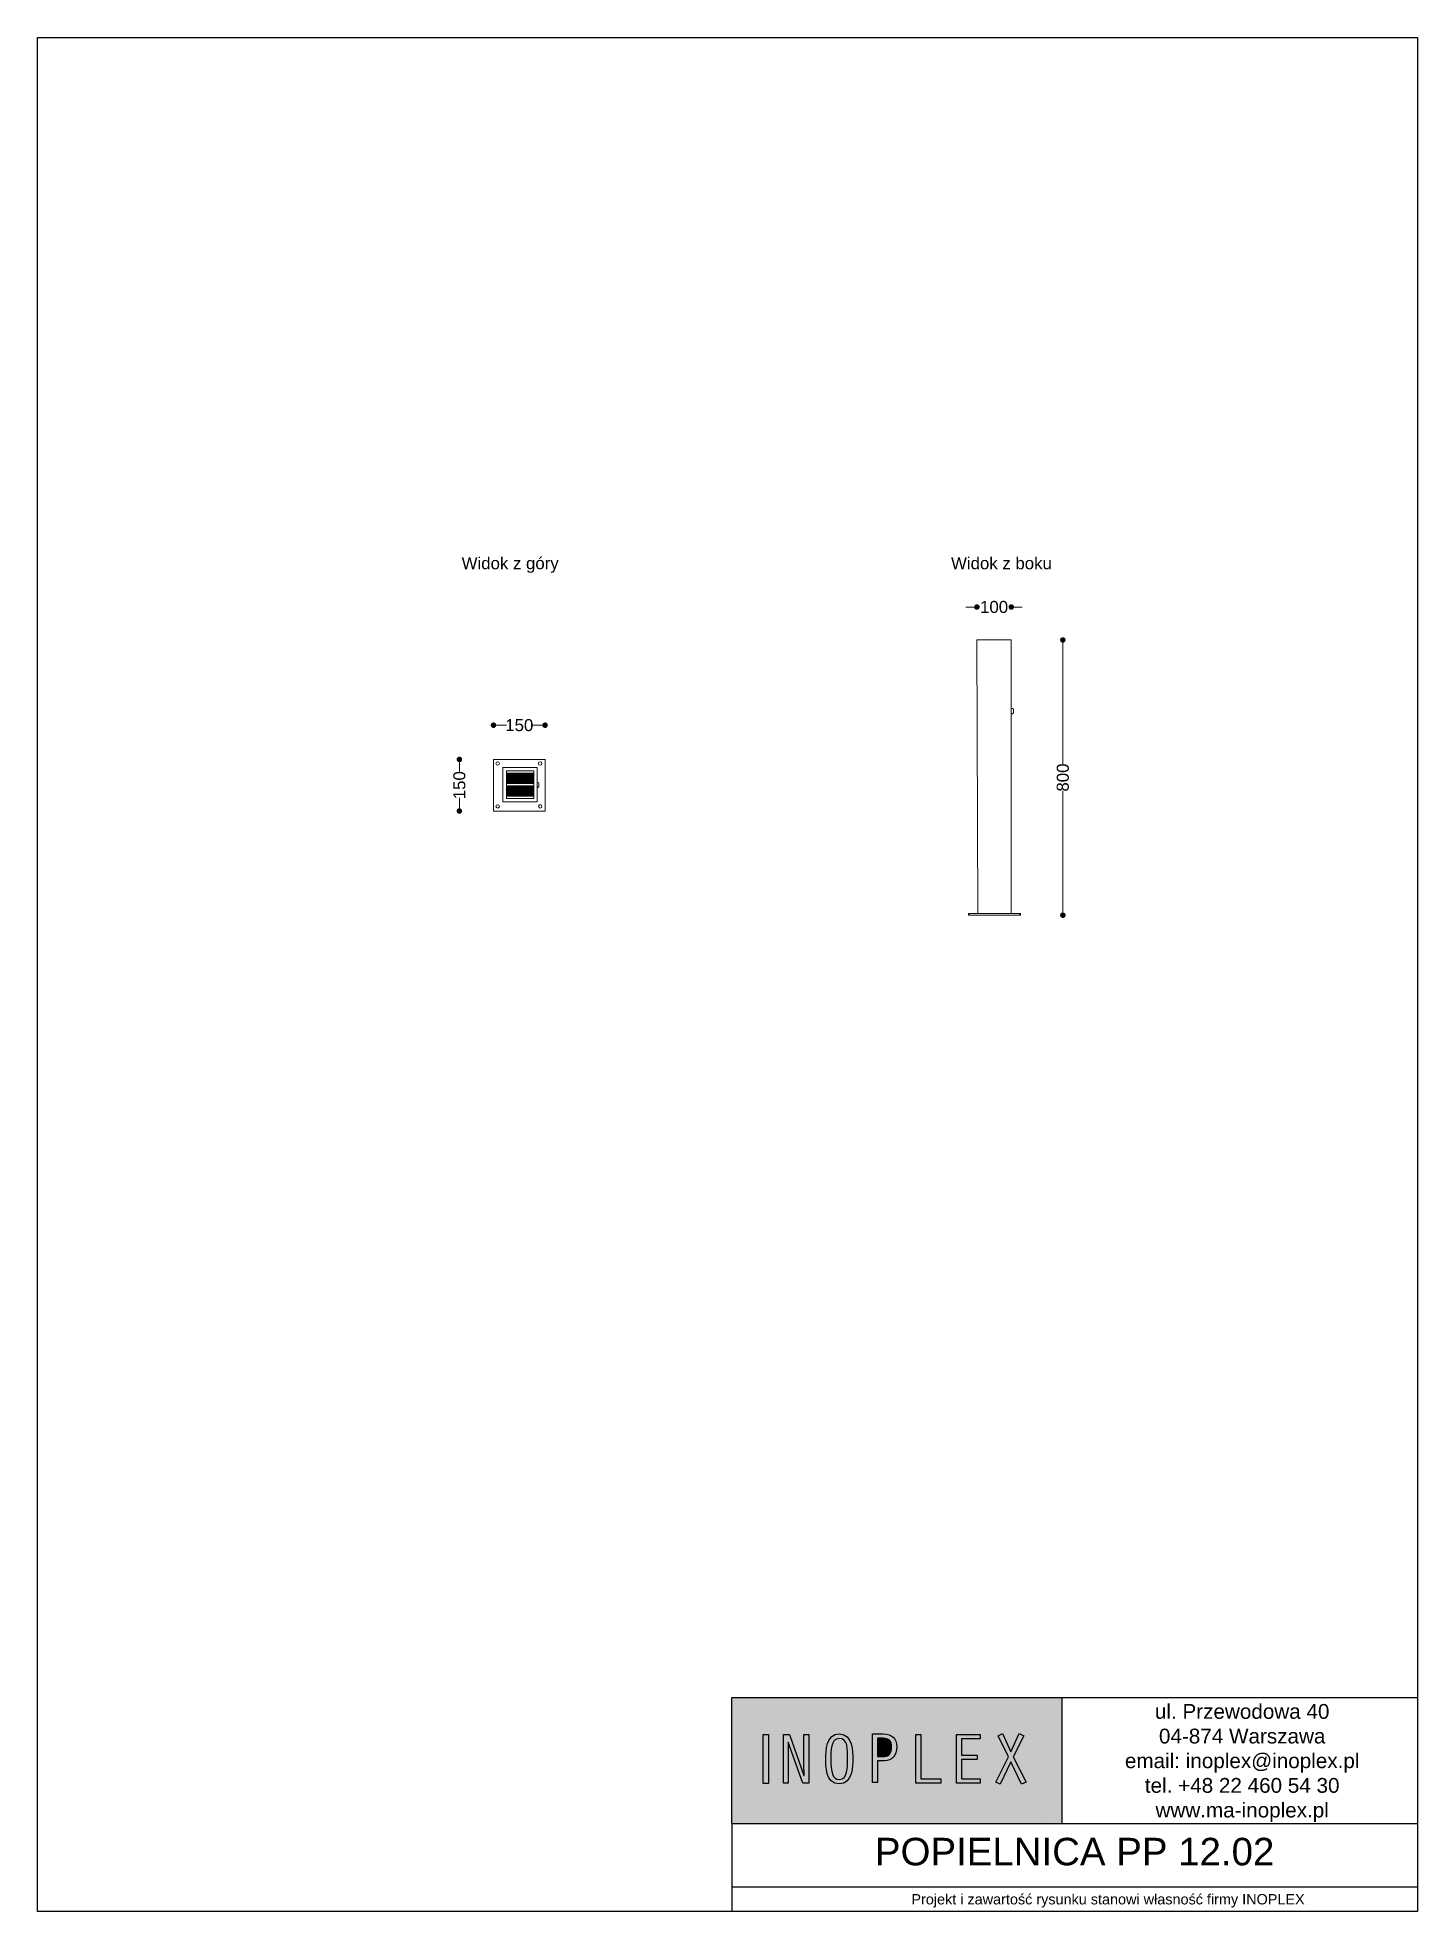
# Model space of a CAD drawing. Header units: millimetres. Extents: x 0 to 4013, y 0 to 5448.
import ezdxf

# ---------------------------------------------------------------- set-up
doc = ezdxf.new("R2010")
doc.units = ezdxf.units.MM
doc.header["$LTSCALE"] = 4
doc.layers.add('Krawędzie widoczneARTUR', color=7, linetype='Continuous', lineweight=13)
doc.layers.add('LAYER_1', color=7, linetype='Continuous')
doc.styles.get("Standard").update_dxf_attribs({"font": 'arial.ttf'})
doc.dimstyles.new('MATEUSZ', dxfattribs={"dimtxt": 35, "dimasz": 16, "dimexe": 0.18, "dimexo": 0.0625, "dimgap": 0.09, "dimtad": 0, "dimdec": 0, "dimdsep": 46, "dimtxsty": 'Standard', "dimblk": 'DOT', "dimcen": 0.09, "dimse1": 1, "dimse2": 1, "dimadec": 0, "dimazin": 0, "dimtfac": 1, "dimtdec": 0, "dimtofl": 0, "dimtmove": 0, "dimatfit": 3, "dimfxl": 1, "dimtolj": 1, "dimtzin": 0, "dimlwd": 9, "dimlwe": 9, "dimarcsym": 0})

# ---------------------------------------------------------------- blocks, each defined once
blk = doc.blocks.new('_Dot')
at = {"color": 0, "linetype": 'ByBlock', "lineweight": -2}
blk.add_line((-0.5, 0), (-1, 0), dxfattribs=at)
at = {"color": 0, "linetype": 'ByBlock', "const_width": 0.5}
blk.add_lwpolyline([(-0.25, 0, 1), (0.25, 0, 1)], format="xyb", close=True, dxfattribs=at)
blk = doc.blocks.new('*D18')
at = {"layer": 'Defpoints', "color": 0, "transparency": 16777216}
for p in [(2831.7, 3792), (2731.7, 3696.3), (2831.7, 3696.3)]:
    blk.add_point(p, dxfattribs=at)
at = {"layer": 'Krawędzie widoczneARTUR', "color": 0, "lineweight": 9, "transparency": 16777216}
for p, q in [((2715.7, 3792), (2699.7, 3792)), ((2847.7, 3792), (2863.7, 3792))]:
    blk.add_line(p, q, dxfattribs=at)
at = {"layer": 'Krawędzie widoczneARTUR', "color": 0, "lineweight": 9, "transparency": 16777216, "xscale": 16, "yscale": 16, "zscale": 16}
blk.add_blockref('_Dot', (2731.7, 3792), dxfattribs=at)
at = {"layer": 'Krawędzie widoczneARTUR', "color": 0, "lineweight": 9, "transparency": 16777216, "xscale": 16, "yscale": 16, "zscale": 16, "rotation": 180}
blk.add_blockref('_Dot', (2831.7, 3792), dxfattribs=at)
at = {"layer": 'Krawędzie widoczneARTUR', "color": 0, "transparency": 16777216, "insert": (2781.7, 3792), "char_height": 35, "attachment_point": 5}
blk.add_mtext('\\A1;100', dxfattribs=at)
blk = doc.blocks.new('*D19')
at = {"layer": 'Defpoints', "color": 0, "transparency": 16777216}
for p in [(2831.7, 3696.3), (2831.7, 2896.3), (2981.6, 2896.3)]:
    blk.add_point(p, dxfattribs=at)
at = {"layer": 'Krawędzie widoczneARTUR', "color": 0, "lineweight": 9, "transparency": 16777216}
for p, q in [((2981.6, 3680.3), (2981.6, 3335)), ((2981.6, 2912.3), (2981.6, 3257.6))]:
    blk.add_line(p, q, dxfattribs=at)
at = {"layer": 'Krawędzie widoczneARTUR', "color": 0, "lineweight": 9, "transparency": 16777216, "xscale": 16, "yscale": 16, "zscale": 16}
for p, rotation in [((2981.6, 3696.3), 90), ((2981.6, 2896.3), 270)]:
    blk.add_blockref('_Dot', p, dxfattribs=dict(at, rotation=rotation))
at = {"layer": 'Krawędzie widoczneARTUR', "color": 0, "transparency": 16777216, "insert": (2981.6, 3296.3), "char_height": 35, "attachment_point": 5, "rotation": 90}
blk.add_mtext('\\A1;800', dxfattribs=at)
blk = doc.blocks.new('*D20')
at = {"layer": 'Defpoints', "color": 0, "transparency": 16777216}
for p in [(1476, 3448.5), (1326, 3349), (1476, 3349)]:
    blk.add_point(p, dxfattribs=at)
at = {"layer": 'Krawędzie widoczneARTUR', "color": 0, "lineweight": 9, "transparency": 16777216}
for p, q in [((1342, 3448.5), (1363.9, 3448.5)), ((1460, 3448.5), (1438, 3448.5))]:
    blk.add_line(p, q, dxfattribs=at)
at = {"layer": 'Krawędzie widoczneARTUR', "color": 0, "lineweight": 9, "transparency": 16777216, "xscale": 16, "yscale": 16, "zscale": 16, "rotation": 180}
blk.add_blockref('_Dot', (1326, 3448.5), dxfattribs=at)
at = {"layer": 'Krawędzie widoczneARTUR', "color": 0, "lineweight": 9, "transparency": 16777216, "xscale": 16, "yscale": 16, "zscale": 16}
blk.add_blockref('_Dot', (1476, 3448.5), dxfattribs=at)
at = {"layer": 'Krawędzie widoczneARTUR', "color": 0, "transparency": 16777216, "insert": (1401, 3448.5), "char_height": 35, "attachment_point": 5}
blk.add_mtext('\\A1;150', dxfattribs=at)
blk = doc.blocks.new('*D21')
at = {"layer": 'Defpoints', "color": 0, "transparency": 16777216}
for p in [(1226.9, 3349), (1326, 3349), (1326, 3199)]:
    blk.add_point(p, dxfattribs=at)
at = {"layer": 'Krawędzie widoczneARTUR', "color": 0, "lineweight": 9, "transparency": 16777216}
for p, q in [((1226.9, 3333), (1226.9, 3311.1)), ((1226.9, 3215), (1226.9, 3237))]:
    blk.add_line(p, q, dxfattribs=at)
at = {"layer": 'Krawędzie widoczneARTUR', "color": 0, "lineweight": 9, "transparency": 16777216, "xscale": 16, "yscale": 16, "zscale": 16}
for p, rotation in [((1226.9, 3349), 90), ((1226.9, 3199), 270)]:
    blk.add_blockref('_Dot', p, dxfattribs=dict(at, rotation=rotation))
at = {"layer": 'Krawędzie widoczneARTUR', "color": 0, "transparency": 16777216, "insert": (1226.9, 3274), "char_height": 35, "attachment_point": 5, "rotation": 90}
blk.add_mtext('\\A1;150', dxfattribs=at)

msp = doc.modelspace()

# ---------------------------------------------------------------- hatches: boundary and pattern name
h = msp.add_hatch(color=255)
h.dxf.hatch_style = 1
h.paths.add_polyline_path([(2979.1, 621.8), (2019.1, 621.8), (2019.1, 257.2), (2019.1, 255.4), (2979.1, 255.4)])
h.paths.add_polyline_path([(2948.9, 532.1), (2948.9, 349.9), (2928.6, 349.9), (2928.6, 273), (2033.9, 273), (2033.9, 605), (2928.6, 605), (2928.6, 532.1)], flags=16)
h = msp.add_hatch(color=250)
h.dxf.hatch_style = 1
h.paths.add_polyline_path([(2928.6, 349.9), (2396.2, 349.9), (2396.2, 532.1), (2928.6, 532.1), (2928.6, 605), (2033.9, 605), (2033.9, 273), (2928.6, 273)])
edge = h.paths.add_edge_path(flags=16)
edge.add_spline(control_points=[(2370.8, 443.7), (2370.8, 425.9), (2371.4, 370.8), (2331.4, 370.8)], knot_values=[0, 0, 0, 0, 1, 1, 1, 1], degree=3, periodic=0)
edge.add_spline(control_points=[(2331.4, 370.8), (2291.1, 370.8), (2292.1, 425.5), (2292.1, 443.7)], knot_values=[0, 0, 0, 0, 1, 1, 1, 1], degree=3, periodic=0)
edge.add_spline(control_points=[(2292.1, 443.7), (2292.1, 467.1), (2293.6, 516.4), (2331.4, 516.4)], knot_values=[0, 0, 0, 0, 1, 1, 1, 1], degree=3, periodic=0)
edge.add_spline(control_points=[(2331.4, 516.4), (2371.4, 516.4), (2370.8, 462.5), (2370.8, 443.7)], knot_values=[0, 0, 0, 0, 1, 1, 1, 1], degree=3, periodic=0)
edge = h.paths.add_edge_path(flags=0)
edge.add_spline(control_points=[(2355.9, 443.7), (2355.9, 419.1), (2356.1, 384.2), (2331.4, 384.2)], knot_values=[0, 0, 0, 0, 1, 1, 1, 1], degree=3, periodic=0)
edge.add_spline(control_points=[(2331.4, 384.2), (2311.5, 384.2), (2307, 405.5), (2307, 443.7)], knot_values=[0, 0, 0, 0, 1, 1, 1, 1], degree=3, periodic=0)
edge.add_spline(control_points=[(2307, 443.7), (2307, 464.6), (2306.4, 503.1), (2331.4, 503.1)], knot_values=[0, 0, 0, 0, 1, 1, 1, 1], degree=3, periodic=0)
edge.add_spline(control_points=[(2331.4, 503.1), (2356.5, 503.1), (2355.9, 470.5), (2355.9, 443.7)], knot_values=[0, 0, 0, 0, 1, 1, 1, 1], degree=3, periodic=0)
h.paths.add_polyline_path([(2242.9, 372.8), (2225.1, 372.8), (2183, 492.2), (2182.5, 491.8), (2183.2, 459.7), (2183.2, 372.8), (2168.9, 372.8), (2168.9, 514.5), (2186.8, 514.5), (2228.9, 395.3), (2229.3, 395.7), (2228.7, 427.4), (2228.7, 514.5), (2242.9, 514.5)], flags=16)
h.paths.add_polyline_path([(2125.5, 372.2), (2110, 372.2), (2110, 514.9), (2125.5, 514.9)], flags=16)
edge = h.paths.add_edge_path(flags=0)
edge.add_spline(control_points=[(2355.9, 443.7), (2355.9, 470.5), (2356.5, 503.1), (2331.4, 503.1)], knot_values=[0, 0, 0, 0, 1, 1, 1, 1], degree=3, periodic=0)
edge.add_spline(control_points=[(2331.4, 503.1), (2306.4, 503.1), (2307, 464.6), (2307, 443.7)], knot_values=[0, 0, 0, 0, 1, 1, 1, 1], degree=3, periodic=0)
edge.add_spline(control_points=[(2307, 443.7), (2307, 405.5), (2311.5, 384.2), (2331.4, 384.2)], knot_values=[0, 0, 0, 0, 1, 1, 1, 1], degree=3, periodic=0)
edge.add_spline(control_points=[(2331.4, 384.2), (2356.1, 384.2), (2355.9, 419.1), (2355.9, 443.7)], knot_values=[0, 0, 0, 0, 1, 1, 1, 1], degree=3, periodic=0)
h = msp.add_hatch(color=255)
h.dxf.hatch_style = 1
h.paths.add_polyline_path([(2125.5, 514.9), (2110, 514.9), (2110, 372.2), (2125.5, 372.2)])
h.paths.add_polyline_path([(2225.1, 372.8), (2242.9, 372.8), (2242.9, 514.5), (2228.7, 514.5), (2228.7, 427.4), (2229.3, 394), (2186.8, 514.5), (2168.9, 514.5), (2168.9, 372.8), (2183.2, 372.8), (2183.2, 459.7), (2182.5, 493.5)])
edge = h.paths.add_edge_path()
edge.add_spline(control_points=[(2331.4, 516.4), (2293.6, 516.4), (2292.1, 467.1), (2292.1, 443.7)], knot_values=[0, 0, 0, 0, 1, 1, 1, 1], degree=3, periodic=0)
edge.add_spline(control_points=[(2292.1, 443.7), (2292.1, 425.5), (2291.1, 370.8), (2331.4, 370.8)], knot_values=[0, 0, 0, 0, 1, 1, 1, 1], degree=3, periodic=0)
edge.add_spline(control_points=[(2331.4, 370.8), (2371.4, 370.8), (2370.8, 425.9), (2370.8, 443.7)], knot_values=[0, 0, 0, 0, 1, 1, 1, 1], degree=3, periodic=0)
edge.add_spline(control_points=[(2370.8, 443.7), (2370.8, 462.5), (2371.4, 516.4), (2331.4, 516.4)], knot_values=[0, 0, 0, 0, 1, 1, 1, 1], degree=3, periodic=0)
edge = h.paths.add_edge_path(flags=16)
edge.add_spline(control_points=[(2307, 443.7), (2307, 464.6), (2306.4, 503.1), (2331.4, 503.1)], knot_values=[0, 0, 0, 0, 1, 1, 1, 1], degree=3, periodic=0)
edge.add_spline(control_points=[(2331.4, 503.1), (2356.5, 503.1), (2355.9, 470.5), (2355.9, 443.7)], knot_values=[0, 0, 0, 0, 1, 1, 1, 1], degree=3, periodic=0)
edge.add_spline(control_points=[(2355.9, 443.7), (2355.9, 419.1), (2356.1, 384.2), (2331.4, 384.2)], knot_values=[0, 0, 0, 0, 1, 1, 1, 1], degree=3, periodic=0)
edge.add_spline(control_points=[(2331.4, 384.2), (2311.5, 384.2), (2307, 405.5), (2307, 443.7)], knot_values=[0, 0, 0, 0, 1, 1, 1, 1], degree=3, periodic=0)
edge = h.paths.add_edge_path()
edge.add_line((2428.6, 374.8), (2442.9, 374.8))
edge.add_line((2442.9, 374.8), (2442.9, 437.9))
edge.add_line((2442.9, 437.9), (2464.1, 437.9))
edge.add_spline(control_points=[(2464.1, 437.9), (2483.7, 437.9), (2498.6, 452.6), (2498.6, 478.9)], knot_values=[0, 0, 0, 0, 1, 1, 1, 1], degree=3, periodic=0)
edge.add_spline(control_points=[(2498.6, 478.9), (2498.6, 503.2), (2484.5, 516.6), (2459.4, 516.6)], knot_values=[0, 0, 0, 0, 1, 1, 1, 1], degree=3, periodic=0)
edge.add_line((2459.4, 516.6), (2428.6, 516.6))
edge.add_line((2428.6, 516.6), (2428.6, 374.8))
edge = h.paths.add_edge_path(flags=16)
edge.add_line((2442.9, 503.8), (2463.7, 503.8))
edge.add_spline(control_points=[(2459.2, 503.8), (2474.5, 503.8), (2483.7, 496.4), (2483.7, 478.9)], knot_values=[0, 0, 0, 0, 1, 1, 1, 1], degree=3, periodic=0)
edge.add_spline(control_points=[(2483.7, 478.9), (2483.7, 461.1), (2476, 451.1), (2462.8, 450.9)], knot_values=[0, 0, 0, 0, 1, 1, 1, 1], degree=3, periodic=0)
edge.add_line((2462.8, 450.9), (2442.9, 450.7))
edge.add_line((2442.9, 450.7), (2442.9, 503.8))
h.paths.add_polyline_path([(2554.6, 372.8), (2627.1, 372.8), (2627.1, 385.5), (2568.9, 385.5), (2568.9, 514.5), (2554.6, 514.5)])
h.paths.add_polyline_path([(2686.8, 501.8), (2741.6, 501.8), (2741.6, 514.5), (2672.5, 514.5), (2672.5, 372.8), (2741.6, 372.8), (2741.6, 385.5), (2686.8, 385.5), (2686.8, 442.3), (2732, 442.3), (2732, 455), (2686.8, 455)])
h.paths.add_polyline_path([(2867.9, 510.7), (2854.7, 517.3), (2830.5, 464.4), (2806.3, 517.3), (2793.1, 510.7), (2823.5, 449.9), (2786.5, 375.9), (2799.2, 370), (2830.7, 434.8), (2861.7, 370), (2874.5, 375.9), (2837.5, 449.9)])
h = msp.add_hatch(color=250)
h.dxf.hatch_style = 1
edge = h.paths.add_edge_path()
edge.add_spline(control_points=[(2331.4, 503.1), (2306.4, 503.1), (2307, 464.6), (2307, 443.7)], knot_values=[0, 0, 0, 0, 1, 1, 1, 1], degree=3, periodic=0)
edge.add_spline(control_points=[(2307, 443.7), (2307, 405.5), (2311.5, 384.2), (2331.4, 384.2)], knot_values=[0, 0, 0, 0, 1, 1, 1, 1], degree=3, periodic=0)
edge.add_spline(control_points=[(2331.4, 384.2), (2356.1, 384.2), (2355.9, 419.1), (2355.9, 443.7)], knot_values=[0, 0, 0, 0, 1, 1, 1, 1], degree=3, periodic=0)
edge.add_spline(control_points=[(2355.9, 443.7), (2355.9, 470.5), (2356.5, 503.1), (2331.4, 503.1)], knot_values=[0, 0, 0, 0, 1, 1, 1, 1], degree=3, periodic=0)
at = {"true_color": 0x7bad3e}
h = msp.add_hatch(color=75, dxfattribs=at)
h.dxf.hatch_style = 1
h.paths.add_polyline_path([(2948.9, 532.1), (2396.2, 532.1), (2396.2, 349.9), (2948.9, 349.9)])
h.paths.add_polyline_path([(2874.5, 375.9), (2861.7, 370), (2830.7, 434.8), (2799.2, 370), (2786.5, 375.9), (2823.5, 449.9), (2793.1, 510.7), (2806.3, 517.3), (2830.5, 464.4), (2854.7, 517.3), (2867.9, 510.7), (2837.5, 449.9)], flags=16)
h.paths.add_polyline_path([(2741.6, 385.5), (2741.6, 372.8), (2672.5, 372.8), (2672.5, 514.5), (2741.6, 514.5), (2741.6, 501.8), (2686.8, 501.8), (2686.8, 455), (2732, 455), (2732, 442.3), (2686.8, 442.3), (2686.8, 385.5)], flags=16)
h.paths.add_polyline_path([(2627.1, 385.5), (2627.1, 372.8), (2554.6, 372.8), (2554.6, 514.5), (2568.9, 514.5), (2568.9, 385.5)], flags=16)
edge = h.paths.add_edge_path(flags=16)
edge.add_spline(control_points=[(2498.6, 478.9), (2498.6, 452.6), (2483.7, 437.9), (2464.1, 437.9)], knot_values=[0, 0, 0, 0, 1, 1, 1, 1], degree=3, periodic=0)
edge.add_line((2464.1, 437.9), (2442.9, 437.9))
edge.add_line((2442.9, 437.9), (2442.9, 374.8))
edge.add_line((2442.9, 374.8), (2428.6, 374.8))
edge.add_line((2428.6, 374.8), (2428.6, 516.6))
edge.add_line((2428.6, 516.6), (2459.4, 516.6))
edge.add_spline(control_points=[(2459.4, 516.6), (2484.5, 516.6), (2498.6, 503.2), (2498.6, 478.9)], knot_values=[0, 0, 0, 0, 1, 1, 1, 1], degree=3, periodic=0)
edge = h.paths.add_edge_path(flags=0)
edge.add_spline(control_points=[(2483.7, 478.9), (2483.7, 461.1), (2476, 451.1), (2462.8, 450.9)], knot_values=[0, 0, 0, 0, 1, 1, 1, 1], degree=3, periodic=0)
edge.add_line((2462.8, 450.9), (2442.9, 450.7))
edge.add_line((2442.9, 450.7), (2442.9, 503.8))
edge.add_line((2442.9, 503.8), (2459.2, 503.8))
edge.add_spline(control_points=[(2459.2, 503.8), (2474.5, 503.8), (2483.7, 496.4), (2483.7, 478.9)], knot_values=[0, 0, 0, 0, 1, 1, 1, 1], degree=3, periodic=0)
edge = h.paths.add_edge_path(flags=0)
edge.add_spline(control_points=[(2462.8, 450.9), (2476, 451.1), (2483.7, 461.1), (2483.7, 478.9)], knot_values=[0, 0, 0, 0, 1, 1, 1, 1], degree=3, periodic=0)
edge.add_spline(control_points=[(2483.7, 478.9), (2483.7, 496.4), (2474.5, 503.8), (2459.2, 503.8)], knot_values=[0, 0, 0, 0, 1, 1, 1, 1], degree=3, periodic=0)
edge.add_line((2459.2, 503.8), (2442.9, 503.8))
edge.add_line((2442.9, 503.8), (2442.9, 450.7))
edge.add_line((2442.9, 450.7), (2462.8, 450.9))
h = msp.add_hatch(color=255)
h.dxf.hatch_style = 1
edge = h.paths.add_edge_path()
edge.add_line((2428.6, 374.8), (2442.9, 374.8))
edge.add_line((2442.9, 374.8), (2442.9, 437.9))
edge.add_line((2442.9, 437.9), (2464.1, 437.9))
edge.add_spline(control_points=[(2464.1, 437.9), (2483.7, 437.9), (2498.6, 452.6), (2498.6, 478.9)], knot_values=[0, 0, 0, 0, 1, 1, 1, 1], degree=3, periodic=0)
edge.add_spline(control_points=[(2498.6, 478.9), (2498.6, 503.2), (2484.5, 516.6), (2459.4, 516.6)], knot_values=[0, 0, 0, 0, 1, 1, 1, 1], degree=3, periodic=0)
edge.add_line((2459.4, 516.6), (2428.6, 516.6))
edge.add_line((2428.6, 516.6), (2428.6, 374.8))
edge = h.paths.add_edge_path(flags=16)
edge.add_line((2442.9, 450.7), (2442.9, 503.8))
edge.add_line((2442.9, 503.8), (2469.7, 503.8))
edge.add_spline(control_points=[(2459.2, 503.8), (2474.5, 503.8), (2483.7, 496.4), (2483.7, 478.9)], knot_values=[0, 0, 0, 0, 1, 1, 1, 1], degree=3, periodic=0)
edge.add_spline(control_points=[(2483.7, 478.9), (2483.7, 461.1), (2476, 451.1), (2462.8, 450.9)], knot_values=[0, 0, 0, 0, 1, 1, 1, 1], degree=3, periodic=0)
edge.add_line((2462.8, 450.9), (2442.9, 450.7))
h = msp.add_hatch(color=75, dxfattribs=at)
h.dxf.hatch_style = 1
edge = h.paths.add_edge_path()
edge.add_line((2442.9, 450.7), (2462.8, 450.9))
edge.add_spline(control_points=[(2462.8, 450.9), (2476, 451.1), (2483.7, 461.1), (2483.7, 478.9)], knot_values=[0, 0, 0, 0, 1, 1, 1, 1], degree=3, periodic=0)
edge.add_spline(control_points=[(2483.7, 478.9), (2483.7, 496.4), (2474.5, 503.8), (2459.2, 503.8)], knot_values=[0, 0, 0, 0, 1, 1, 1, 1], degree=3, periodic=0)
edge.add_line((2459.2, 503.8), (2442.9, 503.8))
edge.add_line((2442.9, 503.8), (2442.9, 450.7))
h = msp.add_hatch(color=255)
h.dxf.hatch_style = 1
h.paths.add_polyline_path([(2554.6, 372.8), (2627.1, 372.8), (2627.1, 385.5), (2568.9, 385.5), (2568.9, 514.5), (2554.6, 514.5)])
h = msp.add_hatch(color=255)
h.dxf.hatch_style = 1
h.paths.add_polyline_path([(2672.5, 372.8), (2741.6, 372.8), (2741.6, 385.5), (2686.8, 385.5), (2686.8, 442.3), (2732, 442.3), (2732, 455), (2686.8, 455), (2686.8, 501.8), (2741.6, 501.8), (2741.6, 514.5), (2672.5, 514.5)])
h = msp.add_hatch(color=255)
h.dxf.hatch_style = 1
h.paths.add_polyline_path([(2823.5, 449.9), (2786.5, 375.9), (2799.2, 370), (2830.7, 434.8), (2861.7, 370), (2874.5, 375.9), (2837.5, 449.9), (2867.9, 510.7), (2854.7, 517.3), (2830.5, 464.4), (2806.3, 517.3), (2793.1, 510.7)])

# ---------------------------------------------------------------- linework, layer by layer
for p, q in [((2019.1, 621.8), (4013, 621.8)), ((2019.1, 257.2), (2019.1, 621.8)), ((2979.1, 621.8), (2979.1, 255.4)), ((2019.1, 257.2), (2019.1, 0.1)), ((4013, 255.4), (2019.1, 255.4)), ((4012.7, 70.6), (2019.1, 70.6))]:
    msp.add_line(p, q)
msp.add_lwpolyline([(0, 5447.6), (4013, 5447.6), (4013, 0.1), (0, 0.1)], close=True)
at = {"layer": 'Krawędzie widoczneARTUR'}
for p, q in [((2831.7, 3696.3), (2731.7, 3696.3)), ((2731.7, 3696.3), (2734.6, 2901.3)), ((2831.7, 2901.3), (2831.7, 3696.3)), ((1476, 3349), (1326, 3349)), ((1326, 3349), (1326, 3199)), ((1476, 3199), (1476, 3349)), ((1363.5, 3235.6), (1363.5, 3315.6)), ((1363.5, 3315.6), (1443.5, 3315.6)), ((1363.5, 3315.6), (1443.5, 3315.6)), ((1363.5, 3308.8), (1443.5, 3308.8)), ((1363.5, 3308.8), (1363.5, 3278.8)), ((1363.5, 3306.8), (1443.5, 3306.8)), ((1363.5, 3304.8), (1443.5, 3304.8)), ((1363.5, 3302.8), (1443.5, 3302.8)), ((1363.5, 3300.8), (1443.5, 3300.8)), ((1363.5, 3298.8), (1443.5, 3298.8)), ((1363.5, 3296.8), (1443.5, 3296.8)), ((1363.5, 3294.8), (1443.5, 3294.8)), ((1363.5, 3292.8), (1443.5, 3292.8)), ((1363.5, 3290.8), (1443.5, 3290.8)), ((1363.5, 3288.8), (1443.5, 3288.8)), ((1363.5, 3286.8), (1443.5, 3286.8)), ((1363.5, 3284.8), (1443.5, 3284.8)), ((1363.5, 3282.8), (1443.5, 3282.8)), ((1363.5, 3280.8), (1443.5, 3280.8)), ((1363.5, 3278.8), (1443.5, 3278.8)), ((1363.5, 3271.8), (1443.5, 3271.8)), ((1363.5, 3271.8), (1443.5, 3271.8)), ((1363.5, 3269.8), (1443.5, 3269.8)), ((1363.5, 3269.8), (1443.5, 3269.8)), ((1369.5, 3308.8), (1369.5, 3278.8)), ((1369.5, 3271.8), (1369.5, 3241.8)), ((1371.5, 3308.8), (1371.5, 3278.8)), ((1371.5, 3271.8), (1371.5, 3241.8)), ((1373.5, 3308.8), (1373.5, 3278.8)), ((1373.5, 3271.8), (1373.5, 3241.8)), ((1375.5, 3308.8), (1375.5, 3278.8)), ((1375.5, 3271.8), (1375.5, 3241.8)), ((1377.5, 3308.8), (1377.5, 3278.8)), ((1377.5, 3271.8), (1377.5, 3241.8)), ((1379.5, 3308.8), (1379.5, 3278.8)), ((1379.5, 3271.8), (1379.5, 3241.8)), ((1381.5, 3308.8), (1381.5, 3278.8)), ((1381.5, 3271.8), (1381.5, 3241.8)), ((1383.5, 3308.8), (1383.5, 3278.8)), ((1383.5, 3271.8), (1383.5, 3241.8)), ((1385.5, 3308.8), (1385.5, 3278.8)), ((1385.5, 3271.8), (1385.5, 3241.8)), ((1387.5, 3308.8), (1387.5, 3278.8)), ((1387.5, 3271.8), (1387.5, 3241.8)), ((1389.5, 3308.8), (1389.5, 3278.8)), ((1389.5, 3271.8), (1389.5, 3241.8)), ((1391.5, 3308.8), (1391.5, 3278.8)), ((1391.5, 3271.8), (1391.5, 3241.8)), ((1393.5, 3308.8), (1393.5, 3278.8)), ((1393.5, 3271.8), (1393.5, 3241.8)), ((1395.5, 3308.8), (1395.5, 3278.8)), ((1395.5, 3271.8), (1395.5, 3241.8)), ((1397.5, 3308.8), (1397.5, 3278.8)), ((1397.5, 3271.8), (1397.5, 3241.8)), ((1399.5, 3308.8), (1399.5, 3278.8)), ((1399.5, 3271.8), (1399.5, 3241.8)), ((1401.5, 3308.8), (1401.5, 3278.8)), ((1401.5, 3271.8), (1401.5, 3241.8)), ((1403.5, 3308.8), (1403.5, 3278.8)), ((1403.5, 3271.8), (1403.5, 3241.8)), ((1405.5, 3308.8), (1405.5, 3278.8)), ((1405.5, 3271.8), (1405.5, 3241.8)), ((1407.5, 3308.8), (1407.5, 3278.8)), ((1407.5, 3271.8), (1407.5, 3241.8)), ((1409.5, 3308.8), (1409.5, 3278.8)), ((1409.5, 3271.8), (1409.5, 3241.8)), ((1411.5, 3308.8), (1411.5, 3278.8)), ((1411.5, 3271.8), (1411.5, 3241.8)), ((1413.5, 3308.8), (1413.5, 3278.8)), ((1413.5, 3271.8), (1413.5, 3241.8)), ((1415.5, 3308.8), (1415.5, 3278.8)), ((1415.5, 3271.8), (1415.5, 3241.8)), ((1417.5, 3308.8), (1417.5, 3278.8)), ((1417.5, 3271.8), (1417.5, 3241.8)), ((1419.5, 3308.8), (1419.5, 3278.8)), ((1419.5, 3271.8), (1419.5, 3241.8)), ((1421.5, 3308.8), (1421.5, 3278.8)), ((1421.5, 3271.8), (1421.5, 3241.8)), ((1423.5, 3308.8), (1423.5, 3278.8)), ((1423.5, 3271.8), (1423.5, 3241.8)), ((1425.5, 3308.8), (1425.5, 3278.8)), ((1425.5, 3271.8), (1425.5, 3241.8)), ((1427.5, 3308.8), (1427.5, 3278.8)), ((1427.5, 3271.8), (1427.5, 3241.8)), ((1429.5, 3308.8), (1429.5, 3278.8)), ((1429.5, 3271.8), (1429.5, 3241.8)), ((1431.5, 3308.8), (1431.5, 3278.8)), ((1431.5, 3271.8), (1431.5, 3241.8)), ((1433.5, 3308.8), (1433.5, 3278.8)), ((1433.5, 3271.8), (1433.5, 3241.8)), ((1435.5, 3308.8), (1435.5, 3278.8)), ((1435.5, 3271.8), (1435.5, 3241.8)), ((1437.5, 3308.8), (1437.5, 3278.8)), ((1437.5, 3271.8), (1437.5, 3241.8)), ((1443.5, 3315.6), (1443.5, 3235.6)), ((1443.5, 3308.8), (1443.5, 3278.8)), ((1453.5, 3266.7), (1453.5, 3282.9)), ((1363.5, 3267.8), (1443.5, 3267.8)), ((1363.5, 3267.8), (1443.5, 3267.8)), ((1363.5, 3265.8), (1443.5, 3265.8)), ((1363.5, 3265.8), (1443.5, 3265.8)), ((1363.5, 3263.8), (1443.5, 3263.8)), ((1363.5, 3263.8), (1443.5, 3263.8)), ((1363.5, 3261.8), (1443.5, 3261.8)), ((1363.5, 3261.8), (1443.5, 3261.8)), ((1363.5, 3261.8), (1443.5, 3261.8)), ((1363.5, 3259.8), (1443.5, 3259.8)), ((1363.5, 3259.8), (1443.5, 3259.8)), ((1363.5, 3257.8), (1443.5, 3257.8)), ((1363.5, 3257.8), (1443.5, 3257.8)), ((1363.5, 3255.8), (1443.5, 3255.8)), ((1363.5, 3255.8), (1443.5, 3255.8)), ((1363.5, 3253.8), (1443.5, 3253.8)), ((1363.5, 3253.8), (1443.5, 3253.8)), ((1363.5, 3251.8), (1443.5, 3251.8)), ((1363.5, 3251.8), (1443.5, 3251.8)), ((1363.5, 3249.8), (1443.5, 3249.8)), ((1363.5, 3249.8), (1443.5, 3249.8)), ((1363.5, 3247.8), (1443.5, 3247.8)), ((1363.5, 3247.8), (1443.5, 3247.8)), ((1363.5, 3245.8), (1443.5, 3245.8)), ((1363.5, 3245.8), (1443.5, 3245.8)), ((1363.5, 3243.8), (1443.5, 3243.8)), ((1363.5, 3243.8), (1443.5, 3243.8)), ((1363.5, 3241.8), (1443.5, 3241.8)), ((1363.5, 3241.8), (1443.5, 3241.8)), ((1443.5, 3235.6), (1363.5, 3235.6)), ((1326, 3199), (1476, 3199)), ((2734.6, 2901.3), (2707.6, 2901.3)), ((2707.6, 2901.3), (2707.6, 2896.3)), ((2707.6, 2896.3), (2831.7, 2896.3)), ((2709.6, 2901.3), (2709.6, 2896.3)), ((2734.6, 2901.3), (2831.7, 2901.3)), ((2858.7, 2901.3), (2831.7, 2901.3)), ((2831.7, 2896.3), (2858.7, 2896.3)), ((2856.7, 2896.3), (2856.7, 2901.3)), ((2858.7, 2896.3), (2858.7, 2901.3))]:
    msp.add_line(p, q, dxfattribs=at)
for points in [[(2831.7, 3481.4), (2835.7, 3481.4), (2838.4, 3484.3), (2838.4, 3494.9), (2835.7, 3497.3), (2831.7, 3497.3), (2831.7, 3481.4)], [(1353.5, 3225.6), (1353.5, 3325.6), (1453.5, 3325.6), (1453.5, 3225.6), (1353.5, 3225.6)], [(1453.5, 3266.7), (1457.8, 3269.6), (1457.8, 3280.6), (1453.5, 3282.9)]]:
    msp.add_lwpolyline(points, dxfattribs=at)
for centre in [(1338.3, 3337.3), (1461.7, 3337.3), (1338.3, 3212.5), (1461.9, 3212.8)]:
    msp.add_circle(centre, 5, dxfattribs=at)
at = {"layer": 'LAYER_1'}
msp.add_line((2928.6, 273), (2928.6, 273), dxfattribs=at)
at = {"layer": 'LAYER_1', "color": 255}
for points in [[(2110, 514.9), (2125.5, 514.9), (2125.5, 372.2), (2110, 372.2), (2110, 514.9), (2110, 514.9)], [(2168.9, 514.5), (2186.8, 514.5), (2228.9, 395.3), (2229.3, 395.7), (2228.7, 427.4), (2228.7, 514.5), (2242.9, 514.5), (2242.9, 372.8), (2225.1, 372.8), (2183, 492.2), (2182.5, 491.8), (2183.2, 459.7), (2183.2, 372.8), (2168.9, 372.8), (2168.9, 514.5), (2168.9, 514.5)], [(2442.9, 374.8), (2428.6, 374.8), (2428.6, 516.6), (2459.4, 516.6)], [(2459.2, 503.8), (2442.9, 503.8), (2442.9, 450.7), (2442.9, 450.7)], [(2554.6, 514.5), (2568.9, 514.5), (2568.9, 385.5), (2627.1, 385.5), (2627.1, 372.8), (2554.6, 372.8), (2554.6, 514.5), (2554.6, 514.5)], [(2672.5, 514.5), (2741.6, 514.5), (2741.6, 501.8), (2686.8, 501.8), (2686.8, 455), (2732, 455), (2732, 442.3), (2686.8, 442.3), (2686.8, 385.5), (2741.6, 385.5), (2741.6, 372.8), (2672.5, 372.8), (2672.5, 514.5), (2672.5, 514.5)], [(2799.2, 370), (2786.5, 375.9), (2823.5, 449.9), (2793.1, 510.7), (2806.3, 517.3), (2830.5, 464.4), (2854.7, 517.3), (2867.9, 510.7), (2837.5, 449.9), (2874.5, 375.9), (2861.7, 370), (2830.7, 434.8), (2799.2, 370), (2799.2, 370)], [(2442.9, 450.7), (2462.8, 450.9)], [(2464.1, 437.9), (2442.9, 437.9), (2442.9, 374.8), (2442.9, 374.8)]]:
    msp.add_lwpolyline(points, dxfattribs=at)
for points in [[(2292.1, 443.7), (2292.1, 467.1), (2293.6, 516.4), (2331.4, 516.4)], [(2331.4, 503.1), (2306.4, 503.1), (2307, 464.6), (2307, 443.7)], [(2331.4, 516.4), (2371.4, 516.4), (2370.8, 462.5), (2370.8, 443.7)], [(2355.9, 443.7), (2355.9, 470.5), (2356.5, 503.1), (2331.4, 503.1)], [(2483.7, 478.9), (2483.7, 496.4), (2474.5, 503.8), (2459.2, 503.8)], [(2459.4, 516.6), (2484.5, 516.6), (2498.6, 503.2), (2498.6, 478.9)], [(2331.4, 370.8), (2291.1, 370.8), (2292.1, 425.5), (2292.1, 443.7)], [(2307, 443.7), (2307, 405.5), (2311.5, 384.2), (2331.4, 384.2)], [(2331.4, 384.2), (2356.1, 384.2), (2355.9, 419.1), (2355.9, 443.7)], [(2370.8, 443.7), (2370.8, 425.9), (2371.4, 370.8), (2331.4, 370.8)], [(2462.8, 450.9), (2476, 451.1), (2483.7, 461.1), (2483.7, 478.9)], [(2498.6, 478.9), (2498.6, 452.6), (2483.7, 437.9), (2464.1, 437.9)]]:
    msp.add_open_spline(points, degree=3, dxfattribs=at)

# ---------------------------------------------------------------- texts
for s, p in [('Widok z góry', (1233.4, 3901.9)), ('Widok z boku', (2656.5, 3901.9))]:
    msp.add_text(s, height=34.962).set_placement(p)
at = {"attachment_point": 5}
for s, width, gutter_width, heights, insert, char_height in [('ul. Przewodowa 40\\P04-874 Warszawa\\Pemail: inoplex@inoplex.pl\\Ptel. +48 22 460 54 30\\Pwww.ma-inoplex.pl', 1019.877, 1, [387.8], (3503.1, 431.9), 43), ('POPIELNICA PP 12.02', 1993.625, 1, [0], (3015.9, 173.7), 80), ('Projekt i zawartość rysunku stanowi własność firmy INOPLEX ', 1800.088, 12.5, [70.5], (3113, 31.2), 30)]:
    msp.add_mtext_dynamic_manual_height_columns(s, width=width, gutter_width=gutter_width, heights=heights, dxfattribs=dict(at, insert=insert, char_height=char_height))

# ---------------------------------------------------------------- dimensions: what is measured, and where the dimension line sits
at = {"layer": 'Krawędzie widoczneARTUR'}
for base, p1, p2, picture, middle in [((2831.7, 3792), (2731.7, 3696.3), (2831.7, 3696.3), '*D18', (2781.7, 3792)), ((1476, 3448.5), (1326, 3349), (1476, 3349), '*D20', (1401, 3448.5))]:
    dim = msp.add_linear_dim(base=base, p1=p1, p2=p2, dimstyle='MATEUSZ', dxfattribs=at)
    dim.commit()
    dim.dimension.update_dxf_attribs({"geometry": picture, "text_midpoint": middle})
for base, p1, p2, picture, middle in [((2981.6, 2896.3), (2831.7, 3696.3), (2831.7, 2896.3), '*D19', (2981.6, 3296.3)), ((1226.9, 3349), (1326, 3199), (1326, 3349), '*D21', (1226.9, 3274))]:
    dim = msp.add_linear_dim(base=base, p1=p1, p2=p2, angle=90, dimstyle='MATEUSZ', dxfattribs=at)
    dim.commit()
    dim.dimension.update_dxf_attribs({"geometry": picture, "text_midpoint": middle})

doc.saveas('drawing.dxf')
